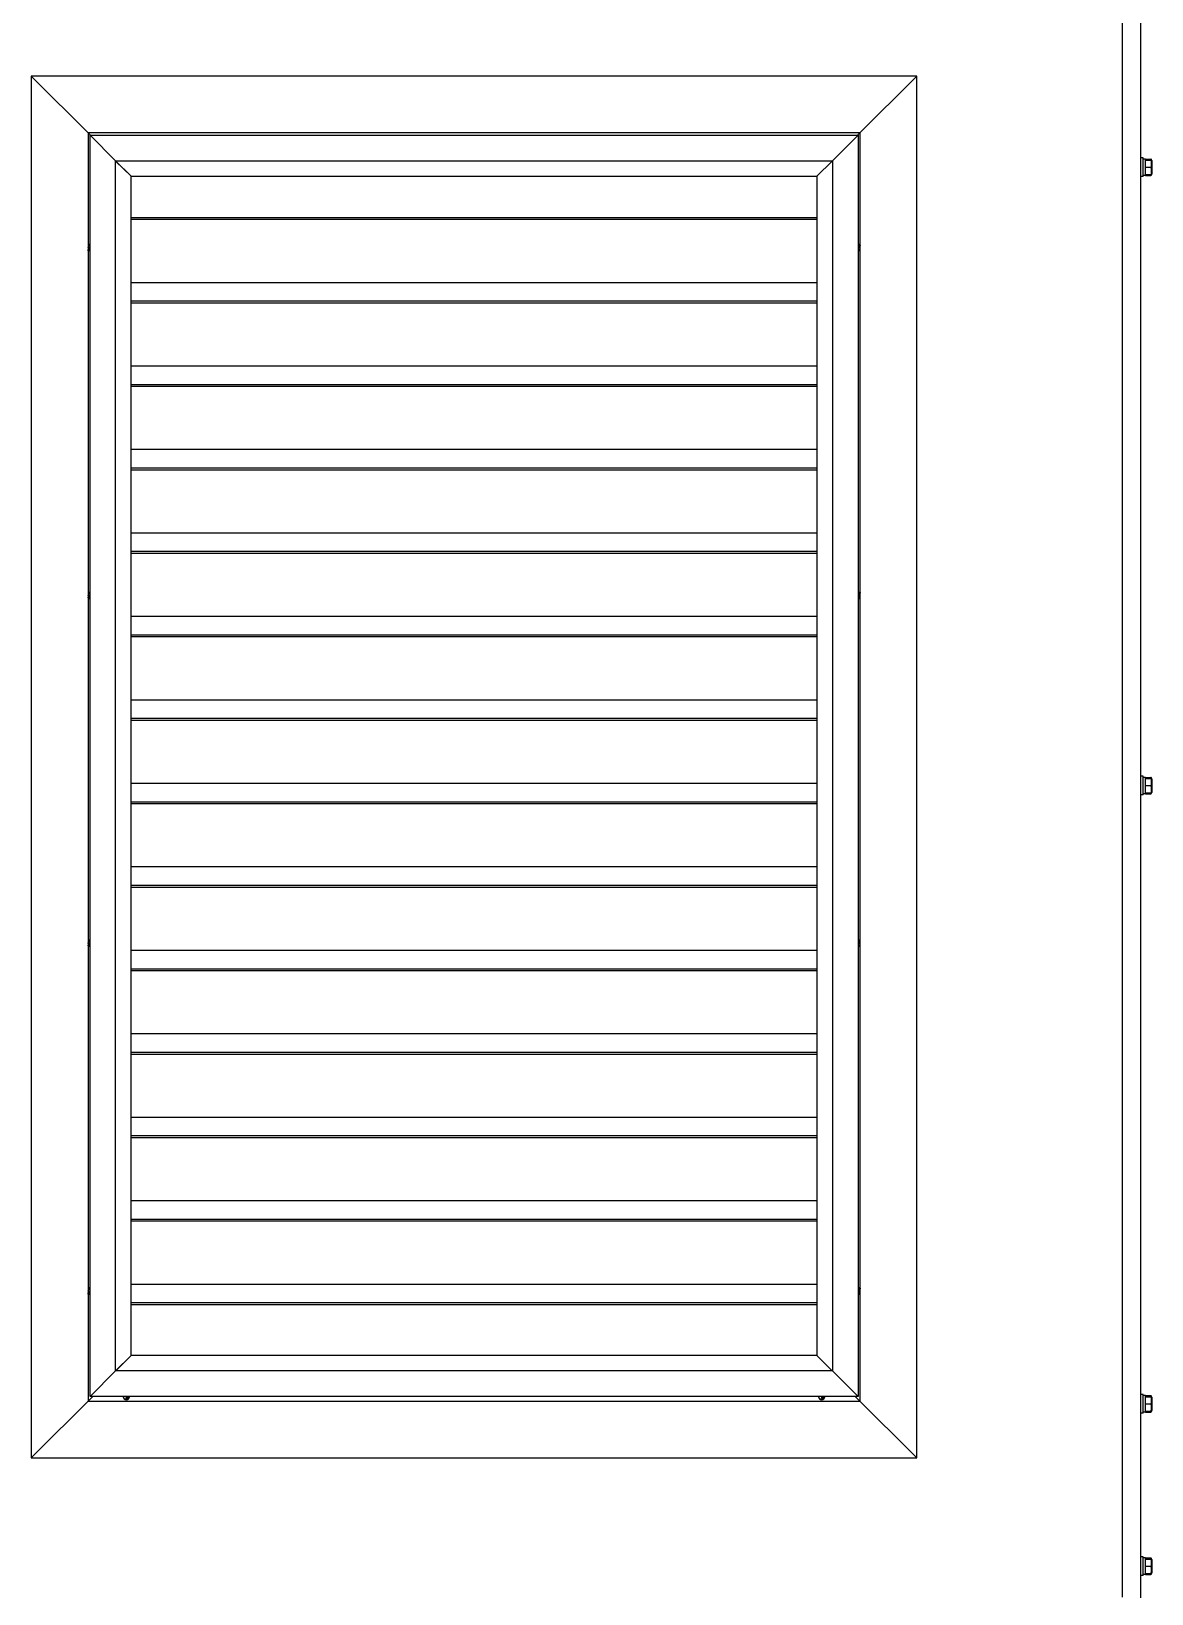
# Model space of a CAD drawing. Header units: millimetres. Extents: x 55614 to 110757, y -66981 to -47484.
# Drawn here: x 63183 to 63908, y -52198 to -51187 of the extents above; entities that cross this region are included whole.
import ezdxf

# ---------------------------------------------------------------- set-up
doc = ezdxf.new("R2010")
doc.units = ezdxf.units.MM
for name, color, linetype in [('2401-00300-M6-16HWMC_0', 7, 'Continuous'), ('2401-00695-M4-16ST_0', 7, 'Continuous'), ('4212-68099_1_0', 7, 'Continuous'), ('4212-73755_1_0', 7, 'Continuous'), ('WATER-PROOF-INNER-DOWN_0', 7, 'Continuous'), ('WATER-PROOF-INNER-SIDE_0', 7, 'Continuous'), ('WATER-PROOF-INNER_0', 7, 'Continuous'), ('WATER-PROOF-OUTER-DOWN_0', 7, 'Continuous'), ('WATER-PROOF-OUTER-SIDE_0', 7, 'Continuous')]:
    doc.layers.add(name, color=color, linetype=linetype)
doc.layers.add('THICK', color=7, linetype='Continuous', lineweight=0)

# ---------------------------------------------------------------- blocks, each defined once
blk = doc.blocks.new('2-1725')
at = {"layer": '2401-00300-M6-16HWMC_0', "color": 7, "linetype": 'Continuous'}
for p, q in [((-17184.2, -72694.9), (-17185.6, -72694.9)), ((-17184.2, -72706.9), (-17184.2, -72694.9)), ((-17182.5, -72695.6), (-17184.2, -72695.6)), ((-17182.5, -72695.6), (-17179.1, -72695.6)), ((-17182.5, -72706.3), (-17182.5, -72695.6)), ((-17182.5, -72696.3), (-17178.6, -72696.3)), ((-17178.5, -72696.6), (-17178.5, -72705.3)), ((-17182.5, -72706.3), (-17184.2, -72706.3)), ((-17182.5, -72700.9), (-17179.1, -72700.9)), ((-17182.5, -72705.6), (-17178.6, -72705.6)), ((-17182.5, -72706.3), (-17179.1, -72706.3)), ((-17184.2, -72706.9), (-17185.6, -72706.9)), ((-17184.2, -73094.9), (-17185.6, -73094.9)), ((-17184.2, -73106.9), (-17184.2, -73094.9)), ((-17182.5, -73095.6), (-17184.2, -73095.6)), ((-17182.5, -73095.6), (-17179.1, -73095.6)), ((-17182.5, -73106.3), (-17182.5, -73095.6)), ((-17182.5, -73096.3), (-17178.6, -73096.3)), ((-17182.5, -73100.9), (-17179.1, -73100.9)), ((-17178.5, -73096.6), (-17178.5, -73105.3)), ((-17184.2, -73106.9), (-17185.6, -73106.9)), ((-17182.5, -73106.3), (-17184.2, -73106.3)), ((-17182.5, -73105.6), (-17178.6, -73105.6)), ((-17182.5, -73106.3), (-17179.1, -73106.3)), ((-17184.2, -73494.9), (-17185.6, -73494.9)), ((-17184.2, -73506.9), (-17184.2, -73494.9)), ((-17182.5, -73495.6), (-17184.2, -73495.6)), ((-17182.5, -73495.6), (-17179.1, -73495.6)), ((-17182.5, -73506.3), (-17182.5, -73495.6)), ((-17182.5, -73496.3), (-17178.6, -73496.3)), ((-17182.5, -73500.9), (-17179.1, -73500.9)), ((-17178.5, -73496.6), (-17178.5, -73505.3)), ((-17184.2, -73506.9), (-17185.6, -73506.9)), ((-17182.5, -73506.3), (-17184.2, -73506.3)), ((-17182.5, -73505.6), (-17178.6, -73505.6)), ((-17182.5, -73506.3), (-17179.1, -73506.3)), ((-17184.2, -73599.9), (-17185.6, -73599.9)), ((-17184.2, -73611.9), (-17184.2, -73599.9)), ((-17182.5, -73600.6), (-17184.2, -73600.6)), ((-17182.5, -73600.6), (-17179.1, -73600.6)), ((-17182.5, -73611.3), (-17182.5, -73600.6)), ((-17182.5, -73601.3), (-17178.6, -73601.3)), ((-17182.5, -73605.9), (-17179.1, -73605.9)), ((-17178.5, -73601.6), (-17178.5, -73610.3)), ((-17184.2, -73611.9), (-17185.6, -73611.9)), ((-17182.5, -73611.3), (-17184.2, -73611.3)), ((-17182.5, -73610.6), (-17178.6, -73610.6)), ((-17182.5, -73611.3), (-17179.1, -73611.3))]:
    blk.add_line(p, q, dxfattribs=at)
for centre, start, end in [((-17179.8, -72696.6), 13.3936, 55.052), ((-17179.8, -72696.6), 0, 13.392), ((-17179.8, -72705.3), 304.948, 346.6065), ((-17179.8, -72705.3), 346.608, 0), ((-17179.8, -73096.6), 13.3936, 55.052), ((-17179.8, -73096.6), 0, 13.392), ((-17179.8, -73105.3), 304.948, 346.6065), ((-17179.8, -73105.3), 346.608, 0), ((-17179.8, -73496.6), 13.3936, 55.052), ((-17179.8, -73496.6), 0, 13.392), ((-17179.8, -73505.3), 346.608, 0), ((-17179.8, -73505.3), 304.948, 346.6065), ((-17179.8, -73601.6), 13.3936, 55.052), ((-17179.8, -73601.6), 0, 13.392), ((-17179.8, -73610.3), 304.948, 346.6065), ((-17179.8, -73610.3), 346.608, 0)]:
    blk.add_arc(centre, 1.22, start, end, dxfattribs=at)
for points, knots in [([(-17178.6, -72696.3), (-17178.6, -72696.2), (-17178.7, -72695.9), (-17178.9, -72695.7), (-17179.1, -72695.6)], [0, 0, 0, 0, 0.461192, 1, 1, 1, 1]), ([(-17179.1, -72700.9), (-17178.8, -72700.6), (-17178.6, -72699.8), (-17178.6, -72698.6), (-17178.6, -72697.4), (-17178.8, -72696.6), (-17179.1, -72696.3)], [0, 0, 0, 0, 0.250792, 0.5, 0.749207, 1, 1, 1, 1]), ([(-17179.1, -72705.6), (-17178.8, -72705.3), (-17178.6, -72704.5), (-17178.6, -72703.3), (-17178.6, -72702.1), (-17178.8, -72701.3), (-17179.1, -72700.9)], [0, 0, 0, 0, 0.250791, 0.499999, 0.749207, 1, 1, 1, 1]), ([(-17179.1, -72706.3), (-17178.9, -72706.2), (-17178.7, -72706), (-17178.6, -72705.7), (-17178.6, -72705.6)], [0, 0, 0, 0, 0.538812, 1, 1, 1, 1]), ([(-17178.6, -73096.3), (-17178.6, -73096.2), (-17178.7, -73095.9), (-17178.9, -73095.7), (-17179.1, -73095.6)], [0, 0, 0, 0, 0.461192, 1, 1, 1, 1]), ([(-17179.1, -73100.9), (-17178.8, -73100.6), (-17178.6, -73099.8), (-17178.6, -73098.6), (-17178.6, -73097.4), (-17178.8, -73096.6), (-17179.1, -73096.3)], [0, 0, 0, 0, 0.250792, 0.5, 0.749207, 1, 1, 1, 1]), ([(-17179.1, -73105.6), (-17178.8, -73105.3), (-17178.6, -73104.5), (-17178.6, -73103.3), (-17178.6, -73102.1), (-17178.8, -73101.3), (-17179.1, -73100.9)], [0, 0, 0, 0, 0.250791, 0.499999, 0.749207, 1, 1, 1, 1]), ([(-17179.1, -73106.3), (-17178.9, -73106.2), (-17178.7, -73106), (-17178.6, -73105.7), (-17178.6, -73105.6)], [0, 0, 0, 0, 0.538812, 1, 1, 1, 1]), ([(-17178.6, -73496.3), (-17178.6, -73496.2), (-17178.7, -73495.9), (-17178.9, -73495.7), (-17179.1, -73495.6)], [0, 0, 0, 0, 0.461192, 1, 1, 1, 1]), ([(-17179.1, -73500.9), (-17178.8, -73500.6), (-17178.6, -73499.8), (-17178.6, -73498.6), (-17178.6, -73497.4), (-17178.8, -73496.6), (-17179.1, -73496.3)], [0, 0, 0, 0, 0.250792, 0.5, 0.749207, 1, 1, 1, 1]), ([(-17179.1, -73505.6), (-17178.8, -73505.3), (-17178.6, -73504.5), (-17178.6, -73503.3), (-17178.6, -73502.1), (-17178.8, -73501.3), (-17179.1, -73500.9)], [0, 0, 0, 0, 0.250791, 0.499999, 0.749207, 1, 1, 1, 1]), ([(-17179.1, -73506.3), (-17178.9, -73506.2), (-17178.7, -73506), (-17178.6, -73505.7), (-17178.6, -73505.6)], [0, 0, 0, 0, 0.538812, 1, 1, 1, 1]), ([(-17178.6, -73601.3), (-17178.6, -73601.2), (-17178.7, -73600.9), (-17178.9, -73600.7), (-17179.1, -73600.6)], [0, 0, 0, 0, 0.461192, 1, 1, 1, 1]), ([(-17179.1, -73605.9), (-17178.8, -73605.6), (-17178.6, -73604.8), (-17178.6, -73603.6), (-17178.6, -73602.4), (-17178.8, -73601.6), (-17179.1, -73601.3)], [0, 0, 0, 0, 0.250792, 0.5, 0.749207, 1, 1, 1, 1]), ([(-17179.1, -73610.6), (-17178.8, -73610.3), (-17178.6, -73609.5), (-17178.6, -73608.3), (-17178.6, -73607.1), (-17178.8, -73606.3), (-17179.1, -73605.9)], [0, 0, 0, 0, 0.250791, 0.499999, 0.749207, 1, 1, 1, 1]), ([(-17179.1, -73611.3), (-17178.9, -73611.2), (-17178.7, -73611), (-17178.6, -73610.7), (-17178.6, -73610.6)], [0, 0, 0, 0, 0.538812, 1, 1, 1, 1])]:
    blk.add_open_spline(points, degree=3, knots=knots, dxfattribs=at)
at = {"layer": '2401-00695-M4-16ST_0', "color": 7, "linetype": 'Continuous'}
for p, q in [((-17866.3, -72751.2), (-17866.3, -72751.3)), ((-17866.3, -72753.2), (-17866.3, -72754.9)), ((-17368, -72752.6), (-17368, -72751)), ((-17367.9, -72754.5), (-17367.9, -72754.8)), ((-17866.3, -72976.2), (-17866.3, -72976.3)), ((-17866.3, -72978.2), (-17866.3, -72979.9)), ((-17368, -72977.6), (-17368, -72976)), ((-17367.9, -72979.5), (-17367.9, -72979.8)), ((-17866.3, -73201.2), (-17866.3, -73201.3)), ((-17368, -73202.6), (-17368, -73201)), ((-17866.3, -73203.2), (-17866.3, -73204.9)), ((-17367.9, -73204.5), (-17367.9, -73204.8)), ((-17866.3, -73426.2), (-17866.3, -73426.3)), ((-17866.3, -73428.2), (-17866.3, -73429.9)), ((-17368, -73427.6), (-17368, -73426)), ((-17367.9, -73429.5), (-17367.9, -73429.8)), ((-17842.4, -73497.7), (-17842.4, -73498)), ((-17841.8, -73496.5), (-17841.8, -73498.1)), ((-17392.4, -73497.7), (-17392.4, -73498)), ((-17391.8, -73496.5), (-17391.8, -73498.1))]:
    blk.add_line(p, q, dxfattribs=at)
for centre in [(-17866.6, -72752.9), (-17367.6, -72752.9), (-17866.6, -72977.9), (-17367.6, -72977.9), (-17866.6, -73202.9), (-17367.6, -73202.9), (-17866.6, -73427.9), (-17367.6, -73427.9)]:
    blk.add_circle(centre, 0.2, dxfattribs=at)
for centre, radius, start, end in [((-17866.6, -72752.9), 2, 59.875, 98.6348), ((-17866.6, -72752.9), 2, 261.3402, 300.004), ((-17367.6, -72752.9), 2, 81.3433, 120.0078), ((-17367.6, -72752.9), 2, 239.8653, 278.6349), ((-17866.6, -72977.9), 2, 59.875, 98.6348), ((-17866.6, -72977.9), 2, 261.3402, 300.004), ((-17367.6, -72977.9), 2, 81.3433, 120.0078), ((-17367.6, -72977.9), 2, 239.8653, 278.6349), ((-17866.6, -73202.9), 2, 59.875, 98.6348), ((-17367.6, -73202.9), 2, 81.3433, 120.0078), ((-17866.6, -73202.9), 2, 261.3402, 300.004), ((-17367.6, -73202.9), 2, 239.8653, 278.6349), ((-17866.6, -73427.9), 2, 59.875, 98.6348), ((-17866.6, -73427.9), 2, 261.3402, 300.004), ((-17367.6, -73427.9), 2, 81.3433, 120.0078), ((-17367.6, -73427.9), 2, 239.8653, 278.6349), ((-17842.1, -73496.2), 2, 182.3857, 357.6061), ((-17842.1, -73496.2), 0.2, 204.8759, 335.1241), ((-17392.1, -73496.2), 2, 182.3857, 357.6061), ((-17392.1, -73496.2), 0.2, 204.8759, 335.1241)]:
    blk.add_arc(centre, radius, start, end, dxfattribs=at)
for points, knots in [([(-17866.6, -72752.1), (-17866.6, -72752.2), (-17866.7, -72752.3), (-17866.8, -72752.5), (-17866.9, -72752.6)], [0, 0, 0, 0, 0.201768, 1, 1, 1, 1]), ([(-17866.9, -72754.5), (-17866.9, -72754.5), (-17866.9, -72754.2), (-17866.7, -72754), (-17866.6, -72753.8)], [0, 0, 0, 0, 0.194813, 1, 1, 1, 1]), ([(-17866.7, -72754.9), (-17866.8, -72754.9), (-17866.9, -72754.9), (-17866.9, -72754.8), (-17866.9, -72754.8)], [0, 0, 0, 0, 0.518556, 1, 1, 1, 1]), ([(-17866.6, -72750.9), (-17866.5, -72750.9), (-17866.4, -72751), (-17866.3, -72751.1), (-17866.3, -72751.2)], [0, 0, 0, 0, 0.502949, 1, 1, 1, 1]), ([(-17866.3, -72751.3), (-17866.3, -72751.4), (-17866.4, -72751.7), (-17866.6, -72752), (-17866.6, -72752.1)], [0, 0, 0, 0, 0.414722, 1, 1, 1, 1]), ([(-17866.6, -72753.8), (-17866.6, -72753.7), (-17866.5, -72753.5), (-17866.4, -72753.4), (-17866.3, -72753.2)], [0, 0, 0, 0, 0.192336, 1, 1, 1, 1]), ([(-17866.3, -72753.2), (-17866.2, -72753.3), (-17866, -72753.4), (-17865.8, -72753.5), (-17865.6, -72753.6)], [0, 0, 0, 0, 0.280836, 1, 1, 1, 1]), ([(-17368.6, -72752.3), (-17368.6, -72752.4), (-17368.4, -72752.5), (-17368.2, -72752.6), (-17368, -72752.6)], [0, 0, 0, 0, 0.220892, 1, 1, 1, 1]), ([(-17367.6, -72752.1), (-17367.7, -72752.2), (-17367.8, -72752.3), (-17367.9, -72752.5), (-17368, -72752.6)], [0, 0, 0, 0, 0.192322, 1, 1, 1, 1]), ([(-17367.9, -72754.5), (-17367.9, -72754.5), (-17367.9, -72754.2), (-17367.7, -72754), (-17367.6, -72753.8)], [0, 0, 0, 0, 0.194813, 1, 1, 1, 1]), ([(-17367.7, -72754.9), (-17367.8, -72754.9), (-17367.9, -72754.9), (-17367.9, -72754.8), (-17367.9, -72754.8)], [0, 0, 0, 0, 0.518556, 1, 1, 1, 1]), ([(-17367.6, -72750.9), (-17367.5, -72750.9), (-17367.4, -72751), (-17367.3, -72751.1), (-17367.3, -72751.2)], [0, 0, 0, 0, 0.502949, 1, 1, 1, 1]), ([(-17367.3, -72751.3), (-17367.3, -72751.4), (-17367.4, -72751.7), (-17367.6, -72752), (-17367.6, -72752.1)], [0, 0, 0, 0, 0.414722, 1, 1, 1, 1]), ([(-17367.6, -72753.8), (-17367.6, -72753.7), (-17367.5, -72753.6), (-17367.4, -72753.4), (-17367.3, -72753.3)], [0, 0, 0, 0, 0.201734, 1, 1, 1, 1]), ([(-17866.6, -72977.1), (-17866.6, -72977.2), (-17866.7, -72977.3), (-17866.8, -72977.5), (-17866.9, -72977.6)], [0, 0, 0, 0, 0.201768, 1, 1, 1, 1]), ([(-17866.9, -72979.5), (-17866.9, -72979.5), (-17866.9, -72979.2), (-17866.7, -72979), (-17866.6, -72978.8)], [0, 0, 0, 0, 0.194813, 1, 1, 1, 1]), ([(-17866.6, -72975.9), (-17866.5, -72975.9), (-17866.4, -72976), (-17866.3, -72976.1), (-17866.3, -72976.2)], [0, 0, 0, 0, 0.502949, 1, 1, 1, 1]), ([(-17866.3, -72976.3), (-17866.3, -72976.4), (-17866.4, -72976.7), (-17866.6, -72977), (-17866.6, -72977.1)], [0, 0, 0, 0, 0.414722, 1, 1, 1, 1]), ([(-17866.6, -72978.8), (-17866.6, -72978.7), (-17866.5, -72978.5), (-17866.4, -72978.4), (-17866.3, -72978.2)], [0, 0, 0, 0, 0.192336, 1, 1, 1, 1]), ([(-17866.3, -72978.2), (-17866.2, -72978.3), (-17866, -72978.4), (-17865.8, -72978.5), (-17865.6, -72978.6)], [0, 0, 0, 0, 0.280836, 1, 1, 1, 1]), ([(-17368.6, -72977.3), (-17368.6, -72977.4), (-17368.4, -72977.5), (-17368.2, -72977.6), (-17368, -72977.6)], [0, 0, 0, 0, 0.220892, 1, 1, 1, 1]), ([(-17367.6, -72977.1), (-17367.7, -72977.2), (-17367.8, -72977.3), (-17367.9, -72977.5), (-17368, -72977.6)], [0, 0, 0, 0, 0.192322, 1, 1, 1, 1]), ([(-17367.9, -72979.5), (-17367.9, -72979.5), (-17367.9, -72979.2), (-17367.7, -72979), (-17367.6, -72978.8)], [0, 0, 0, 0, 0.194813, 1, 1, 1, 1]), ([(-17367.6, -72975.9), (-17367.5, -72975.9), (-17367.4, -72976), (-17367.3, -72976.1), (-17367.3, -72976.2)], [0, 0, 0, 0, 0.502949, 1, 1, 1, 1]), ([(-17367.3, -72976.3), (-17367.3, -72976.4), (-17367.4, -72976.7), (-17367.6, -72977), (-17367.6, -72977.1)], [0, 0, 0, 0, 0.414722, 1, 1, 1, 1]), ([(-17367.6, -72978.8), (-17367.6, -72978.7), (-17367.5, -72978.6), (-17367.4, -72978.4), (-17367.3, -72978.3)], [0, 0, 0, 0, 0.201734, 1, 1, 1, 1]), ([(-17866.7, -72979.9), (-17866.8, -72979.9), (-17866.9, -72979.9), (-17866.9, -72979.8), (-17866.9, -72979.8)], [0, 0, 0, 0, 0.518556, 1, 1, 1, 1]), ([(-17367.7, -72979.9), (-17367.8, -72979.9), (-17367.9, -72979.9), (-17367.9, -72979.8), (-17367.9, -72979.8)], [0, 0, 0, 0, 0.518556, 1, 1, 1, 1]), ([(-17866.6, -73202.1), (-17866.6, -73202.2), (-17866.7, -73202.3), (-17866.8, -73202.5), (-17866.9, -73202.6)], [0, 0, 0, 0, 0.201768, 1, 1, 1, 1]), ([(-17866.6, -73200.9), (-17866.5, -73200.9), (-17866.4, -73201), (-17866.3, -73201.1), (-17866.3, -73201.2)], [0, 0, 0, 0, 0.502949, 1, 1, 1, 1]), ([(-17866.3, -73201.3), (-17866.3, -73201.4), (-17866.4, -73201.7), (-17866.6, -73202), (-17866.6, -73202.1)], [0, 0, 0, 0, 0.414722, 1, 1, 1, 1]), ([(-17367.6, -73202.1), (-17367.7, -73202.2), (-17367.8, -73202.3), (-17367.9, -73202.5), (-17368, -73202.6)], [0, 0, 0, 0, 0.192322, 1, 1, 1, 1]), ([(-17367.6, -73200.9), (-17367.5, -73200.9), (-17367.4, -73201), (-17367.3, -73201.1), (-17367.3, -73201.2)], [0, 0, 0, 0, 0.502949, 1, 1, 1, 1]), ([(-17367.3, -73201.3), (-17367.3, -73201.4), (-17367.4, -73201.7), (-17367.6, -73202), (-17367.6, -73202.1)], [0, 0, 0, 0, 0.414722, 1, 1, 1, 1]), ([(-17866.9, -73204.5), (-17866.9, -73204.5), (-17866.9, -73204.2), (-17866.7, -73204), (-17866.6, -73203.8)], [0, 0, 0, 0, 0.194813, 1, 1, 1, 1]), ([(-17866.7, -73204.9), (-17866.8, -73204.9), (-17866.9, -73204.9), (-17866.9, -73204.8), (-17866.9, -73204.8)], [0, 0, 0, 0, 0.518556, 1, 1, 1, 1]), ([(-17866.6, -73203.8), (-17866.6, -73203.7), (-17866.5, -73203.5), (-17866.4, -73203.4), (-17866.3, -73203.2)], [0, 0, 0, 0, 0.192336, 1, 1, 1, 1]), ([(-17866.3, -73203.2), (-17866.2, -73203.3), (-17866, -73203.4), (-17865.8, -73203.5), (-17865.6, -73203.6)], [0, 0, 0, 0, 0.280836, 1, 1, 1, 1]), ([(-17368.6, -73202.3), (-17368.6, -73202.4), (-17368.4, -73202.5), (-17368.2, -73202.6), (-17368, -73202.6)], [0, 0, 0, 0, 0.220892, 1, 1, 1, 1]), ([(-17367.9, -73204.5), (-17367.9, -73204.5), (-17367.9, -73204.2), (-17367.7, -73204), (-17367.6, -73203.8)], [0, 0, 0, 0, 0.194813, 1, 1, 1, 1]), ([(-17367.7, -73204.9), (-17367.8, -73204.9), (-17367.9, -73204.9), (-17367.9, -73204.8), (-17367.9, -73204.8)], [0, 0, 0, 0, 0.518556, 1, 1, 1, 1]), ([(-17367.6, -73203.8), (-17367.6, -73203.7), (-17367.5, -73203.6), (-17367.4, -73203.4), (-17367.3, -73203.3)], [0, 0, 0, 0, 0.201734, 1, 1, 1, 1]), ([(-17866.6, -73427.1), (-17866.6, -73427.2), (-17866.7, -73427.3), (-17866.8, -73427.5), (-17866.9, -73427.6)], [0, 0, 0, 0, 0.201768, 1, 1, 1, 1]), ([(-17866.9, -73429.5), (-17866.9, -73429.5), (-17866.9, -73429.2), (-17866.7, -73429), (-17866.6, -73428.8)], [0, 0, 0, 0, 0.194813, 1, 1, 1, 1]), ([(-17866.7, -73429.9), (-17866.8, -73429.9), (-17866.9, -73429.9), (-17866.9, -73429.8), (-17866.9, -73429.8)], [0, 0, 0, 0, 0.518556, 1, 1, 1, 1]), ([(-17866.6, -73425.9), (-17866.5, -73425.9), (-17866.4, -73426), (-17866.3, -73426.1), (-17866.3, -73426.2)], [0, 0, 0, 0, 0.502949, 1, 1, 1, 1]), ([(-17866.3, -73426.3), (-17866.3, -73426.4), (-17866.4, -73426.7), (-17866.6, -73427), (-17866.6, -73427.1)], [0, 0, 0, 0, 0.414722, 1, 1, 1, 1]), ([(-17866.6, -73428.8), (-17866.6, -73428.7), (-17866.5, -73428.5), (-17866.4, -73428.4), (-17866.3, -73428.2)], [0, 0, 0, 0, 0.192336, 1, 1, 1, 1]), ([(-17866.3, -73428.2), (-17866.2, -73428.3), (-17866, -73428.4), (-17865.8, -73428.5), (-17865.6, -73428.6)], [0, 0, 0, 0, 0.280836, 1, 1, 1, 1]), ([(-17368.6, -73427.3), (-17368.6, -73427.4), (-17368.4, -73427.5), (-17368.2, -73427.6), (-17368, -73427.6)], [0, 0, 0, 0, 0.220892, 1, 1, 1, 1]), ([(-17367.6, -73427.1), (-17367.7, -73427.2), (-17367.8, -73427.3), (-17367.9, -73427.5), (-17368, -73427.6)], [0, 0, 0, 0, 0.192322, 1, 1, 1, 1]), ([(-17367.9, -73429.5), (-17367.9, -73429.5), (-17367.9, -73429.2), (-17367.7, -73429), (-17367.6, -73428.8)], [0, 0, 0, 0, 0.194813, 1, 1, 1, 1]), ([(-17367.7, -73429.9), (-17367.8, -73429.9), (-17367.9, -73429.9), (-17367.9, -73429.8), (-17367.9, -73429.8)], [0, 0, 0, 0, 0.518556, 1, 1, 1, 1]), ([(-17367.6, -73425.9), (-17367.5, -73425.9), (-17367.4, -73426), (-17367.3, -73426.1), (-17367.3, -73426.2)], [0, 0, 0, 0, 0.502949, 1, 1, 1, 1]), ([(-17367.3, -73426.3), (-17367.3, -73426.4), (-17367.4, -73426.7), (-17367.6, -73427), (-17367.6, -73427.1)], [0, 0, 0, 0, 0.414722, 1, 1, 1, 1]), ([(-17367.6, -73428.8), (-17367.6, -73428.7), (-17367.5, -73428.6), (-17367.4, -73428.4), (-17367.3, -73428.3)], [0, 0, 0, 0, 0.201734, 1, 1, 1, 1]), ([(-17842.4, -73497.7), (-17842.4, -73497.7), (-17842.4, -73497.4), (-17842.2, -73497.2), (-17842.1, -73497)], [0, 0, 0, 0, 0.194813, 1, 1, 1, 1]), ([(-17842.2, -73498.2), (-17842.3, -73498.2), (-17842.4, -73498.1), (-17842.4, -73498), (-17842.4, -73498)], [0, 0, 0, 0, 0.518556, 1, 1, 1, 1]), ([(-17842.1, -73497), (-17842.1, -73496.9), (-17842, -73496.8), (-17841.9, -73496.6), (-17841.8, -73496.5)], [0, 0, 0, 0, 0.192336, 1, 1, 1, 1]), ([(-17841.8, -73496.5), (-17841.6, -73496.5), (-17841.2, -73496.7), (-17840.8, -73497), (-17840.6, -73497.4), (-17840.8, -73497.6), (-17840.9, -73497.7)], [0, 0, 0, 0, 0.358194, 0.617355, 0.800378, 1, 1, 1, 1]), ([(-17392.4, -73497.7), (-17392.4, -73497.7), (-17392.4, -73497.4), (-17392.2, -73497.2), (-17392.1, -73497)], [0, 0, 0, 0, 0.194813, 1, 1, 1, 1]), ([(-17392.2, -73498.2), (-17392.3, -73498.2), (-17392.4, -73498.1), (-17392.4, -73498), (-17392.4, -73498)], [0, 0, 0, 0, 0.518556, 1, 1, 1, 1]), ([(-17392.1, -73497), (-17392.1, -73496.9), (-17392, -73496.8), (-17391.9, -73496.6), (-17391.8, -73496.5)], [0, 0, 0, 0, 0.192336, 1, 1, 1, 1]), ([(-17391.8, -73496.5), (-17391.6, -73496.5), (-17391.2, -73496.7), (-17390.8, -73497), (-17390.6, -73497.4), (-17390.8, -73497.6), (-17390.9, -73497.7)], [0, 0, 0, 0, 0.358194, 0.617355, 0.800378, 1, 1, 1, 1])]:
    blk.add_open_spline(points, degree=3, knots=knots, dxfattribs=at)
at = {"layer": '4212-68099_1_0', "color": 7, "linetype": 'Continuous'}
blk.add_line((-17197.6, -71550.9), (-17197.6, -73625.9), dxfattribs=at)
at = {"layer": '4212-73755_1_0', "color": 7, "linetype": 'Continuous'}
blk.add_line((-17185.6, -73626.4), (-17185.6, -72574.9), dxfattribs=at)
at = {"layer": 'WATER-PROOF-INNER-DOWN_0', "color": 7, "linetype": 'Continuous'}
for p, q in [((-17849, -72696.8), (-17865.6, -72680.2)), ((-17865.6, -72680.2), (-17368.6, -72680.2)), ((-17385.2, -72696.8), (-17368.6, -72680.2)), ((-17849, -72696.8), (-17385.2, -72696.8)), ((-17839, -72706.8), (-17848.9, -72696.9)), ((-17395.2, -72706.8), (-17385.3, -72696.9)), ((-17839, -72706.8), (-17395.2, -72706.8)), ((-17848.9, -73479.5), (-17839, -73469.6)), ((-17395.2, -73469.6), (-17839, -73469.6)), ((-17385.3, -73479.5), (-17395.2, -73469.6)), ((-17865.6, -73496.2), (-17849, -73479.6)), ((-17385.2, -73479.6), (-17849, -73479.6)), ((-17368.6, -73496.2), (-17385.2, -73479.6)), ((-17368.6, -73496.2), (-17865.6, -73496.2))]:
    blk.add_line(p, q, dxfattribs=at)
at = {"layer": 'WATER-PROOF-INNER-SIDE_0', "color": 7, "linetype": 'Continuous'}
for p, q in [((-17865.6, -73496.2), (-17865.6, -72680.2)), ((-17849, -72696.8), (-17865.6, -72680.2)), ((-17385.2, -72696.8), (-17368.6, -72680.2)), ((-17368.6, -72680.2), (-17368.6, -73496.2)), ((-17849, -73479.6), (-17849, -72696.8)), ((-17839, -72706.8), (-17849, -72696.9)), ((-17395.2, -72706.8), (-17385.3, -72696.9)), ((-17385.2, -72696.8), (-17385.2, -73479.6)), ((-17839, -73469.6), (-17839, -72706.8)), ((-17395.2, -72706.8), (-17395.2, -73469.6)), ((-17849, -73479.6), (-17839, -73469.6)), ((-17385.3, -73479.6), (-17395.2, -73469.6)), ((-17865.6, -73496.2), (-17849, -73479.6)), ((-17368.6, -73496.2), (-17385.2, -73479.6))]:
    blk.add_line(p, q, dxfattribs=at)
at = {"layer": 'WATER-PROOF-INNER_0', "color": 7, "linetype": 'Continuous'}
for p, q in [((-17395.2, -72733.6), (-17839, -72733.6)), ((-17395.2, -72734.8), (-17839, -72734.8)), ((-17395.2, -72775.6), (-17839, -72775.6)), ((-17395.2, -72787.6), (-17839, -72787.6)), ((-17395.2, -72788.8), (-17839, -72788.8)), ((-17395.2, -72829.6), (-17839, -72829.6)), ((-17395.2, -72841.6), (-17839, -72841.6)), ((-17395.2, -72842.8), (-17839, -72842.8)), ((-17395.2, -72883.6), (-17839, -72883.6)), ((-17395.2, -72895.6), (-17839, -72895.6)), ((-17395.2, -72896.8), (-17839, -72896.8)), ((-17395.2, -72937.6), (-17839, -72937.6)), ((-17395.2, -72949.6), (-17839, -72949.6)), ((-17395.2, -72950.8), (-17839, -72950.8)), ((-17395.2, -72991.6), (-17839, -72991.6)), ((-17395.2, -73003.6), (-17839, -73003.6)), ((-17395.2, -73004.8), (-17839, -73004.8)), ((-17395.2, -73045.6), (-17839, -73045.6)), ((-17395.2, -73057.6), (-17839, -73057.6)), ((-17395.2, -73058.8), (-17839, -73058.8)), ((-17395.2, -73099.6), (-17839, -73099.6)), ((-17395.2, -73111.6), (-17839, -73111.6)), ((-17395.2, -73112.8), (-17839, -73112.8)), ((-17395.2, -73153.6), (-17839, -73153.6)), ((-17395.2, -73165.6), (-17839, -73165.6)), ((-17395.2, -73166.8), (-17839, -73166.8)), ((-17395.2, -73207.6), (-17839, -73207.6)), ((-17395.2, -73219.6), (-17839, -73219.6)), ((-17395.2, -73220.8), (-17839, -73220.8)), ((-17395.2, -73261.6), (-17839, -73261.6)), ((-17395.2, -73273.6), (-17839, -73273.6)), ((-17395.2, -73274.8), (-17839, -73274.8)), ((-17395.2, -73315.6), (-17839, -73315.6)), ((-17395.2, -73327.6), (-17839, -73327.6)), ((-17395.2, -73328.8), (-17839, -73328.8)), ((-17395.2, -73369.6), (-17839, -73369.6)), ((-17395.2, -73381.6), (-17839, -73381.6)), ((-17395.2, -73382.8), (-17839, -73382.8)), ((-17395.2, -73423.6), (-17839, -73423.6)), ((-17395.2, -73435.6), (-17839, -73435.6)), ((-17395.2, -73436.8), (-17839, -73436.8))]:
    blk.add_line(p, q, dxfattribs=at)
at = {"layer": 'WATER-PROOF-OUTER-DOWN_0', "color": 7, "linetype": 'Continuous'}
for p, q in [((-17865.3, -72680.2), (-17903.6, -72641.9)), ((-17330.6, -72641.9), (-17903.6, -72641.9)), ((-17368.9, -72680.2), (-17330.6, -72641.9)), ((-17367.3, -72678.6), (-17866.9, -72678.6)), ((-17864, -73496.3), (-17903.6, -73535.9)), ((-17866.9, -73499.2), (-17367.3, -73499.2)), ((-17370.3, -73496.3), (-17330.6, -73535.9)), ((-17903.6, -73535.9), (-17330.6, -73535.9))]:
    blk.add_line(p, q, dxfattribs=at)
at = {"layer": 'WATER-PROOF-OUTER-SIDE_0', "color": 7, "linetype": 'Continuous'}
for p, q in [((-17903.6, -72641.9), (-17903.6, -73535.9)), ((-17865.3, -72680.2), (-17903.6, -72641.9)), ((-17368.9, -72680.2), (-17330.6, -72641.9)), ((-17330.6, -73535.9), (-17330.6, -72641.9)), ((-17866.9, -72678.6), (-17866.9, -73499.2)), ((-17367.3, -73499.2), (-17367.3, -72678.6)), ((-17864, -73496.3), (-17903.6, -73535.9)), ((-17370.3, -73496.3), (-17330.6, -73535.9))]:
    blk.add_line(p, q, dxfattribs=at)

msp = doc.modelspace()

# ---------------------------------------------------------------- block references
at = {"layer": 'THICK', "lineweight": -3}
msp.add_blockref('2-1725', (81086.76, 21426.09), dxfattribs=at)

doc.saveas('drawing.dxf')
